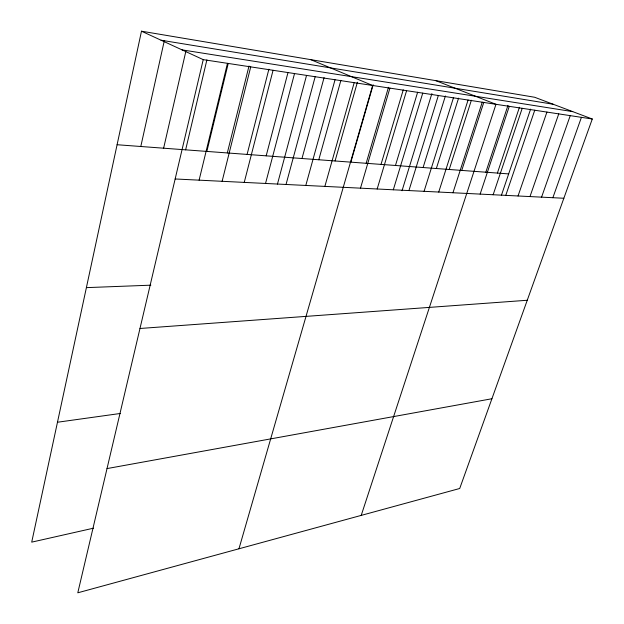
<?xml version="1.0" encoding="UTF-8"?>
<svg xmlns="http://www.w3.org/2000/svg" width="624" height="624" viewBox="0 0 624 624"><rect width="100%" height="100%" fill="white"/><g stroke="black" fill="none" stroke-linecap="round" stroke-linejoin="round"><path stroke-width="0.94" d="M141.484 31.2L203.229 59.631L77.797 592.8L459.716 488.491L592.285 119.005L534.635 97.258L141.484 31.2L31.715 542.139L93.506 528.177M140.798 146.492L164.26 40.942M163.628 148.192L185.827 51.457M185.632 149.838L206.887 59.904M199.103 180.164L227.471 63.328M206.848 151.414L228.22 63.484M227.315 152.942L249.007 66.004M222.113 181.303L250.731 66.877M247.088 154.417L268.882 69.209M244.241 182.403L273.062 70.286M266.183 155.836L288.015 72.446M265.535 183.456L294.528 73.562M277.454 184.088L306.493 75.59M286.042 184.47L315.175 76.713M301.985 158.504L324.074 77.618M305.799 185.453L335.041 79.747M318.786 159.76L340.891 80.356M324.862 186.397L354.182 82.672M335.065 160.969L357.396 82.212M238.961 548.785L372.629 85.488L310.76 59.639M350.852 162.146L373.175 84.786M366.163 163.285L388.471 87.29M360.493 188.167L389.906 88.124M381.022 164.393L403.252 89.856M377.169 188.994L406.598 90.667M395.46 165.469L417.635 92.219M393.307 189.79L422.737 93.132M402.035 190.733L431.886 93.584M408.931 190.57L438.344 95.511M423.095 167.528L445.396 95.956M424.07 191.318L453.445 97.82M436.34 168.519L458.57 98.132M438.734 192.044L468.07 100.051M449.218 169.478L471.37 100.246M452.962 192.746L482.235 102.211M461.752 170.414L483.811 102.305M361.218 515.393L495.971 104.309L435.856 80.66M485.823 172.208L507.991 105.347M480.145 194.095L509.285 106.337M497.39 173.066L519.457 107.258M493.147 194.743L522.202 108.311M501.439 195.234L530.618 109.122M505.775 195.367L534.745 110.222M518.045 195.975L546.92 112.086M529.979 196.568L558.745 113.888M541.577 197.145L570.242 115.643M552.872 197.707L581.42 117.351M107.016 468.585L491.915 398.744M57.47 422.237L120.518 413.447M139.979 328.481L527.257 300.261M86.393 287.633L150.844 285.176M175.157 178.971L563.854 198.253M117.094 144.729L508.661 173.909M203.229 59.631L592.285 119.005M182.021 49.865L572.738 111.634M161.039 40.209L553.145 104.239"/></g></svg>
